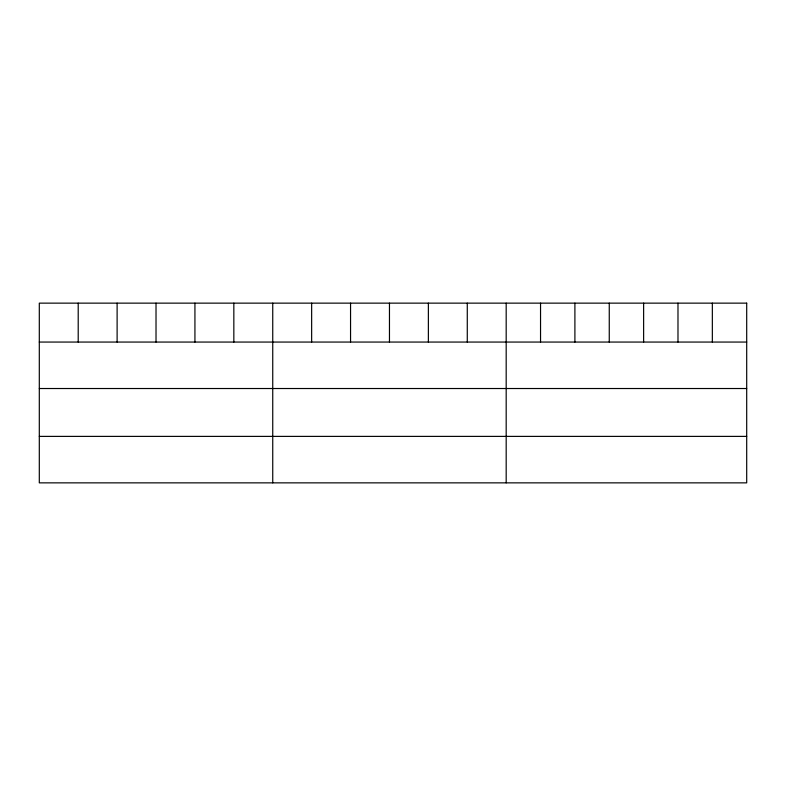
<?xml version="1.0" encoding="UTF-8"?>
<svg xmlns="http://www.w3.org/2000/svg" width="786" height="786" viewBox="0 0 786 786"><rect width="100%" height="100%" fill="white"/><g stroke="black" fill="none" stroke-linecap="round" stroke-linejoin="round"><path stroke-width="1.18" d="M39.3 342.057L746.7 342.057M39.3 388.52L746.7 388.52M39.3 436.387L746.7 436.387M712.342 303.141L712.342 342.057M677.984 303.141L677.984 342.057M643.626 303.141L643.626 342.057M609.258 303.141L609.258 342.057M574.9 303.141L574.9 342.057M540.542 303.141L540.542 342.057M506.184 303.141L506.184 482.859M467.277 303.141L467.277 342.057M428.37 303.141L428.37 342.057M389.463 303.141L389.463 342.057M350.556 303.141L350.556 342.057M311.649 303.141L311.649 342.057M272.742 303.141L272.742 482.859M233.835 303.141L233.835 342.057M194.928 303.141L194.928 342.057M156.021 303.141L156.021 342.057M117.114 303.141L117.114 342.057M78.207 303.141L78.207 342.057M746.7 303.141L39.3 303.141L39.3 482.859L746.7 482.859L746.7 303.141"/></g></svg>
